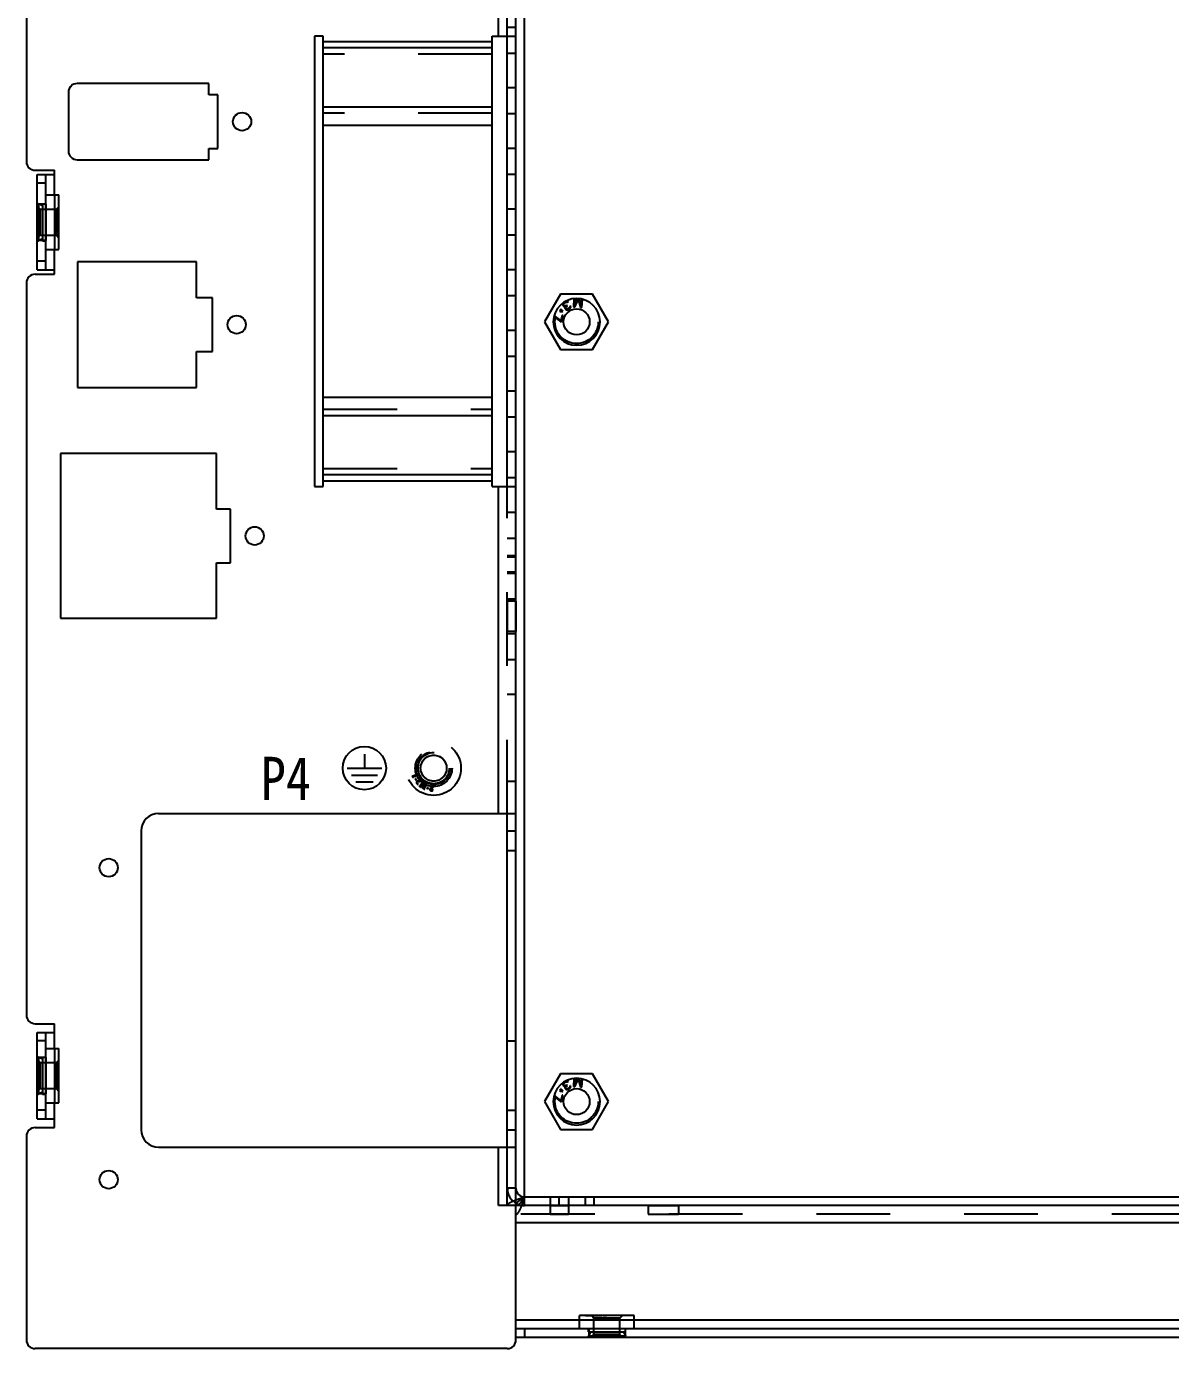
# Model space of a CAD drawing. Header units: millimetres. Extents: x 0 to 8948, y -1340 to 1100.
# Drawn here: x 2684.9 to 2817, y 454.4 to 607.1 of the extents above; entities that cross this region are included whole.
import ezdxf

# ---------------------------------------------------------------- set-up
doc = ezdxf.new("R2010")
doc.units = ezdxf.units.MM
doc.header["$LTSCALE"] = 85.25
doc.linetypes.add('HIDDEN', pattern=[0.2, 0.1, -0.1])
doc.layers.get('0').update_dxf_attribs({"linetype": 'CONTINUOUS'})
for name, color, linetype in [('02___PRT_ALL_AXES', 7, 'CONTINUOUS'), ('03___PRT_ALL_CURVES', 7, 'CONTINUOUS'), ('DEFAULT_2', 8, 'HIDDEN')]:
    doc.layers.add(name, color=color, linetype=linetype)
doc.styles.get("Standard").update_dxf_attribs({"font": 'txt', "width": 0.85})

msp = doc.modelspace()

# ---------------------------------------------------------------- linework, layer by layer
at = {"color": 7, "linetype": 'Continuous'}
for p, q in [((2741.413, 455.448), (2741.413, 709.948)), ((2684.913, 681.948), (2684.913, 591.448)), ((2739.413, 605.948), (2739.413, 679.948)), ((2742.413, 470.948), (2742.413, 679.948)), ((2718.163, 605.948), (2718.163, 553.948)), ((2719.163, 605.948), (2718.163, 605.948)), ((2719.163, 553.948), (2719.163, 605.948)), ((2738.663, 553.948), (2738.663, 605.948)), ((2738.663, 605.948), (2741.413, 605.948)), ((2738.663, 605.276), (2719.163, 605.276)), ((2738.663, 604.569), (2719.163, 604.569)), ((2705.963, 600.468), (2690.763, 600.468)), ((2705.963, 599.168), (2705.963, 600.468)), ((2689.763, 599.468), (2689.763, 592.668)), ((2707.003, 599.168), (2705.963, 599.168)), ((2707.003, 592.968), (2707.003, 599.168)), ((2738.663, 597.741), (2719.163, 597.741)), ((2738.663, 595.62), (2719.163, 595.62)), ((2705.963, 591.668), (2705.963, 592.968)), ((2705.963, 592.968), (2707.003, 592.968)), ((2690.763, 591.668), (2705.963, 591.668)), ((2685.913, 590.448), (2688.163, 590.448)), ((2686.163, 589.948), (2688.163, 589.948)), ((2687.163, 578.948), (2687.163, 589.948)), ((2688.163, 587.598), (2688.163, 590.448)), ((2687.163, 588.948), (2686.163, 588.948)), ((2687.163, 587.598), (2688.663, 587.598)), ((2688.663, 581.298), (2688.663, 587.598)), ((2687.163, 579.948), (2686.163, 579.948)), ((2687.163, 581.298), (2688.663, 581.298)), ((2688.163, 578.448), (2688.163, 581.298)), ((2685.913, 578.448), (2688.163, 578.448)), ((2686.163, 578.948), (2688.163, 578.948)), ((2690.823, 579.888), (2690.823, 565.388)), ((2704.523, 579.888), (2690.823, 579.888)), ((2704.523, 575.738), (2704.523, 579.888)), ((2684.913, 577.448), (2684.913, 492.948)), ((2706.373, 575.738), (2704.523, 575.738)), ((2706.373, 569.538), (2706.373, 575.738)), ((2747.176, 575.329), (2747.099, 575.306)), ((2747.269, 575.336), (2747.176, 575.329)), ((2747.344, 575.332), (2747.269, 575.336)), ((2747.413, 575.298), (2747.344, 575.332)), ((2748.104, 575.63), (2748.036, 574.679)), ((2748.522, 575.646), (2748.176, 574.883)), ((2748.23, 575.642), (2748.176, 574.883)), ((2748.223, 574.666), (2748.598, 575.535)), ((2748.598, 575.535), (2748.846, 574.621)), ((2748.924, 574.829), (2748.689, 575.634)), ((2748.978, 575.588), (2748.924, 574.829)), ((2749.033, 574.608), (2749.101, 575.559)), ((2746.587, 574.231), (2746.44, 574.207)), ((2746.44, 574.207), (2746.446, 574.178)), ((2746.446, 574.178), (2746.622, 574.207)), ((2746.489, 574.351), (2746.465, 574.317)), ((2746.465, 574.317), (2746.587, 574.231)), ((2746.611, 574.265), (2746.489, 574.351)), ((2746.613, 574.416), (2746.584, 574.412)), ((2746.584, 574.412), (2746.611, 574.265)), ((2746.646, 574.241), (2746.613, 574.416)), ((2746.622, 574.207), (2746.655, 574.031)), ((2746.822, 574.27), (2746.646, 574.241)), ((2746.655, 574.031), (2746.684, 574.036)), ((2746.684, 574.036), (2746.657, 574.182)), ((2746.657, 574.182), (2746.779, 574.097)), ((2746.681, 574.216), (2746.827, 574.241)), ((2746.803, 574.131), (2746.681, 574.216)), ((2746.779, 574.097), (2746.803, 574.131)), ((2746.809, 575.01), (2746.806, 574.933)), ((2746.806, 574.933), (2746.821, 574.868)), ((2746.84, 575.078), (2746.809, 575.01)), ((2746.821, 574.868), (2746.865, 574.795)), ((2746.827, 574.241), (2746.822, 574.27)), ((2746.89, 575.158), (2746.84, 575.078)), ((2746.865, 574.795), (2746.927, 574.733)), ((2746.946, 575.215), (2746.89, 575.158)), ((2746.906, 574.969), (2746.92, 575.027)), ((2746.91, 574.922), (2746.906, 574.969)), ((2746.954, 574.849), (2746.91, 574.922)), ((2746.92, 575.027), (2746.945, 575.067)), ((2746.927, 574.733), (2746.995, 574.7)), ((2746.945, 575.067), (2747.023, 575.138)), ((2747.034, 574.797), (2746.954, 574.849)), ((2746.995, 574.7), (2747.106, 574.717)), ((2747.023, 575.138), (2747.13, 575.203)), ((2747.109, 574.793), (2747.034, 574.797)), ((2747.068, 574.619), (2747.065, 574.543)), ((2747.065, 574.543), (2747.091, 574.459)), ((2747.106, 574.717), (2747.068, 574.619)), ((2747.091, 574.459), (2747.113, 574.423)), ((2747.227, 574.839), (2747.109, 574.793)), ((2747.113, 574.423), (2747.175, 574.361)), ((2747.13, 575.203), (2747.23, 575.238)), ((2747.172, 574.607), (2747.186, 574.665)), ((2747.18, 574.513), (2747.172, 574.607)), ((2747.175, 574.361), (2747.29, 574.331)), ((2747.202, 574.477), (2747.18, 574.513)), ((2747.186, 574.665), (2747.271, 574.766)), ((2747.271, 574.443), (2747.202, 574.477)), ((2747.299, 574.882), (2747.227, 574.839)), ((2747.23, 575.238), (2747.277, 575.242)), ((2747.271, 574.766), (2747.343, 574.809)), ((2747.346, 574.439), (2747.271, 574.443)), ((2747.277, 575.242), (2747.335, 575.227)), ((2747.29, 574.331), (2747.383, 574.337)), ((2747.343, 574.809), (2747.299, 574.882)), ((2747.335, 575.227), (2747.375, 575.201)), ((2747.447, 574.475), (2747.346, 574.439)), ((2747.375, 575.201), (2747.464, 575.255)), ((2747.383, 574.337), (2747.519, 574.394)), ((2747.464, 575.255), (2747.413, 575.298)), ((2747.518, 574.517), (2747.447, 574.475)), ((2747.596, 574.589), (2747.518, 574.517)), ((2747.519, 574.394), (2747.555, 574.416)), ((2747.555, 574.416), (2747.669, 574.509)), ((2747.628, 574.658), (2747.596, 574.589)), ((2747.631, 574.734), (2747.628, 574.658)), ((2747.72, 574.788), (2747.631, 574.734)), ((2747.669, 574.509), (2747.718, 574.588)), ((2747.718, 574.588), (2747.746, 574.704)), ((2747.746, 574.704), (2747.72, 574.788)), ((2748.036, 574.679), (2748.223, 574.666)), ((2748.846, 574.621), (2749.033, 574.608)), ((2745.788, 573.579), (2746.569, 572.977)), ((2746.596, 573.099), (2745.819, 573.698)), ((2746.569, 572.977), (2746.672, 572.954)), ((2746.733, 573.709), (2746.596, 573.099)), ((2746.672, 572.954), (2746.836, 573.686)), ((2746.836, 573.686), (2746.733, 573.709)), ((2704.523, 565.388), (2704.523, 569.538)), ((2704.523, 569.538), (2706.373, 569.538)), ((2690.823, 565.388), (2704.523, 565.388)), ((2719.163, 564.276), (2738.663, 564.276)), ((2719.163, 562.155), (2738.663, 562.155)), ((2688.863, 557.748), (2688.863, 538.748)), ((2706.863, 557.748), (2688.863, 557.748)), ((2706.863, 551.348), (2706.863, 557.748)), ((2719.163, 555.327), (2738.663, 555.327)), ((2719.163, 554.62), (2738.663, 554.62)), ((2718.163, 553.948), (2719.163, 553.948)), ((2738.663, 553.948), (2741.413, 553.948)), ((2739.413, 516.198), (2739.413, 553.948)), ((2708.463, 551.348), (2706.863, 551.348)), ((2708.463, 545.148), (2708.463, 551.348)), ((2706.863, 538.748), (2706.863, 545.148)), ((2706.863, 545.148), (2708.463, 545.148)), ((2688.863, 538.748), (2706.863, 538.748)), ((2700.163, 516.198), (2741.413, 516.198)), ((2698.163, 514.198), (2698.163, 479.698)), ((2740.413, 514.198), (2741.413, 514.198)), ((2685.913, 491.948), (2688.163, 491.948)), ((2688.163, 489.098), (2688.163, 491.948)), ((2686.163, 490.948), (2688.163, 490.948)), ((2687.163, 489.948), (2686.163, 489.948)), ((2687.163, 480.948), (2687.163, 490.948)), ((2687.163, 489.098), (2688.663, 489.098)), ((2688.663, 482.798), (2688.663, 489.098)), ((2747.176, 485.329), (2747.099, 485.306)), ((2747.269, 485.336), (2747.176, 485.329)), ((2747.344, 485.332), (2747.269, 485.336)), ((2747.413, 485.298), (2747.344, 485.332)), ((2747.464, 485.255), (2747.413, 485.298)), ((2748.104, 485.63), (2748.036, 484.679)), ((2748.522, 485.646), (2748.176, 484.883)), ((2748.23, 485.642), (2748.176, 484.883)), ((2748.223, 484.666), (2748.598, 485.535)), ((2748.598, 485.535), (2748.846, 484.621)), ((2748.924, 484.829), (2748.689, 485.634)), ((2748.978, 485.588), (2748.924, 484.829)), ((2749.033, 484.608), (2749.101, 485.559)), ((2746.587, 484.231), (2746.44, 484.207)), ((2746.44, 484.207), (2746.446, 484.178)), ((2746.446, 484.178), (2746.622, 484.207)), ((2746.489, 484.351), (2746.465, 484.317)), ((2746.465, 484.317), (2746.587, 484.231)), ((2746.611, 484.265), (2746.489, 484.351)), ((2746.613, 484.416), (2746.584, 484.412)), ((2746.584, 484.412), (2746.611, 484.265)), ((2746.646, 484.241), (2746.613, 484.416)), ((2746.622, 484.207), (2746.655, 484.031)), ((2746.822, 484.27), (2746.646, 484.241)), ((2746.655, 484.031), (2746.684, 484.036)), ((2746.657, 484.182), (2746.779, 484.097)), ((2746.684, 484.036), (2746.657, 484.182)), ((2746.681, 484.216), (2746.827, 484.241)), ((2746.803, 484.131), (2746.681, 484.216)), ((2746.779, 484.097), (2746.803, 484.131)), ((2746.809, 485.01), (2746.806, 484.933)), ((2746.806, 484.933), (2746.821, 484.868)), ((2746.84, 485.078), (2746.809, 485.01)), ((2746.821, 484.868), (2746.865, 484.795)), ((2746.827, 484.241), (2746.822, 484.27)), ((2746.89, 485.158), (2746.84, 485.078)), ((2746.865, 484.795), (2746.927, 484.733)), ((2746.946, 485.215), (2746.89, 485.158)), ((2746.906, 484.969), (2746.92, 485.027)), ((2746.91, 484.922), (2746.906, 484.969)), ((2746.954, 484.849), (2746.91, 484.922)), ((2746.92, 485.027), (2746.945, 485.067)), ((2746.927, 484.733), (2746.995, 484.7)), ((2746.945, 485.067), (2747.023, 485.138)), ((2747.034, 484.797), (2746.954, 484.849)), ((2746.995, 484.7), (2747.106, 484.717)), ((2747.023, 485.138), (2747.13, 485.203)), ((2747.109, 484.793), (2747.034, 484.797)), ((2747.068, 484.619), (2747.065, 484.543)), ((2747.065, 484.543), (2747.091, 484.459)), ((2747.106, 484.717), (2747.068, 484.619)), ((2747.091, 484.459), (2747.113, 484.423)), ((2747.227, 484.839), (2747.109, 484.793)), ((2747.113, 484.423), (2747.175, 484.361)), ((2747.13, 485.203), (2747.23, 485.238)), ((2747.172, 484.607), (2747.186, 484.665)), ((2747.18, 484.513), (2747.172, 484.607)), ((2747.175, 484.361), (2747.29, 484.331)), ((2747.202, 484.477), (2747.18, 484.513)), ((2747.186, 484.665), (2747.271, 484.766)), ((2747.271, 484.443), (2747.202, 484.477)), ((2747.299, 484.882), (2747.227, 484.839)), ((2747.23, 485.238), (2747.277, 485.242)), ((2747.271, 484.766), (2747.343, 484.809)), ((2747.346, 484.439), (2747.271, 484.443)), ((2747.277, 485.242), (2747.335, 485.227)), ((2747.29, 484.331), (2747.383, 484.337)), ((2747.343, 484.809), (2747.299, 484.882)), ((2747.335, 485.227), (2747.375, 485.201)), ((2747.447, 484.475), (2747.346, 484.439)), ((2747.375, 485.201), (2747.464, 485.255)), ((2747.383, 484.337), (2747.519, 484.394)), ((2747.518, 484.517), (2747.447, 484.475)), ((2747.596, 484.589), (2747.518, 484.517)), ((2747.519, 484.394), (2747.555, 484.416)), ((2747.555, 484.416), (2747.669, 484.509)), ((2747.628, 484.658), (2747.596, 484.589)), ((2747.631, 484.734), (2747.628, 484.658)), ((2747.72, 484.788), (2747.631, 484.734)), ((2747.669, 484.509), (2747.718, 484.588)), ((2747.718, 484.588), (2747.746, 484.704)), ((2747.746, 484.704), (2747.72, 484.788)), ((2748.036, 484.679), (2748.223, 484.666)), ((2748.846, 484.621), (2749.033, 484.608)), ((2687.163, 482.798), (2688.663, 482.798)), ((2688.163, 479.948), (2688.163, 482.798)), ((2745.788, 483.579), (2746.569, 482.977)), ((2746.596, 483.099), (2745.819, 483.698)), ((2746.569, 482.977), (2746.672, 482.954)), ((2746.733, 483.709), (2746.596, 483.099)), ((2746.672, 482.954), (2746.836, 483.686)), ((2746.836, 483.686), (2746.733, 483.709)), ((2687.163, 481.948), (2686.163, 481.948)), ((2686.163, 480.948), (2688.163, 480.948)), ((2685.913, 479.948), (2688.163, 479.948)), ((2740.413, 479.698), (2741.413, 479.698)), ((2684.913, 478.948), (2684.913, 455.448)), ((2700.163, 477.698), (2741.413, 477.698)), ((2739.413, 470.948), (2739.413, 477.698)), ((2742.413, 471.948), (3056.413, 471.948)), ((2749.413, 471.948), (2749.413, 470.948)), ((2750.413, 471.948), (2750.413, 470.948)), ((3057.413, 470.948), (2739.413, 470.948)), ((3057.413, 468.948), (2741.413, 468.948)), ((2748.763, 456.748), (2748.763, 458.248)), ((2755.063, 458.248), (2748.763, 458.248)), ((2755.063, 456.748), (2755.063, 458.248)), ((2741.413, 457.748), (2748.763, 457.748)), ((2741.413, 456.748), (3057.413, 456.748)), ((2742.413, 456.748), (2742.413, 455.748)), ((2755.063, 457.748), (2838.763, 457.748)), ((2740.413, 454.448), (2685.913, 454.448))]:
    msp.add_line(p, q, dxfattribs=at)
at = {"color": 3, "linetype": 'Continuous'}
for p, q in [((2740.413, 553.948), (2740.413, 605.948)), ((2686.163, 578.948), (2686.163, 589.948)), ((2740.413, 477.698), (2740.413, 516.198)), ((2686.163, 480.948), (2686.163, 490.948)), ((2741.413, 455.748), (3057.413, 455.748))]:
    msp.add_line(p, q, dxfattribs=at)
at = {"color": 7, "linetype": 'Continuous'}
for centre, radius, start, end in [((2690.763, 599.468), 1, 90, 180), ((2690.763, 592.668), 1, 180, 270), ((2685.913, 591.448), 1, 180, 270), ((2685.913, 577.448), 1, 90, 180), ((2748.413, 572.948), 2.7, 0, 180), ((2700.163, 514.198), 2, 90, 180), ((2685.913, 492.948), 1, 180, 270), ((2748.413, 482.948), 2.7, 0, 180), ((2685.913, 478.948), 1, 90, 180), ((2700.163, 479.698), 2, 180, 270), ((2742.413, 472.948), 1, 180, 270), ((2685.913, 455.448), 1, 180, 270), ((2740.413, 455.448), 1, 270, 0)]:
    msp.add_arc(centre, radius, start, end, dxfattribs=at)
at = {"color": 3, "linetype": 'Continuous'}
msp.add_arc((2742.413, 472.948), 2, 239.86467, 270, dxfattribs=at)
at = {"color": 7, "linetype": 'Continuous'}
for points, knots in [([(2741.413, 470.948), (2741.413, 470.968), (2741.419, 471.051), (2741.451, 471.131), (2741.482, 471.186)], [0, 0, 0, 0, 0.2390557, 1, 1, 1, 1]), ([(2741.413, 470.948), (2741.44, 470.948), (2741.555, 470.959), (2741.661, 471.018), (2741.732, 471.071)], [0, 0, 0, 0, 0.2318764, 1, 1, 1, 1])]:
    msp.add_open_spline(points, degree=3, knots=knots, dxfattribs=at)
at = {"layer": '02___PRT_ALL_AXES', "color": 8, "linetype": 'HIDDEN'}
for p, q in [((2686.163, 586.548), (2686.163, 582.348)), ((2687.163, 586.548), (2686.163, 586.548)), ((2687.163, 586.548), (2687.163, 582.348)), ((2687.163, 582.348), (2686.163, 582.348)), ((2741.413, 543.898), (2740.413, 543.898)), ((2740.413, 540.698), (2740.413, 537.198)), ((2741.413, 540.698), (2740.413, 540.698)), ((2741.413, 540.698), (2741.413, 537.198)), ((2741.413, 537.198), (2740.413, 537.198)), ((2686.163, 488.048), (2686.163, 483.848)), ((2687.163, 488.048), (2686.163, 488.048)), ((2687.163, 488.048), (2687.163, 483.848)), ((2687.163, 483.848), (2686.163, 483.848)), ((2745.363, 471.948), (2745.363, 469.948)), ((2745.363, 471.948), (2747.463, 471.948)), ((2746.413, 470.948), (2746.413, 471.948)), ((2747.463, 471.948), (2747.463, 469.948)), ((2745.363, 470.948), (2747.463, 470.948)), ((2756.663, 470.948), (2756.663, 469.948)), ((2756.663, 470.948), (2760.163, 470.948)), ((2760.163, 470.948), (2760.163, 469.948)), ((2745.363, 469.948), (2747.463, 469.948)), ((2756.663, 469.948), (2760.163, 469.948)), ((2749.813, 456.748), (2749.813, 455.748)), ((2749.813, 456.748), (2754.013, 456.748)), ((2754.013, 456.748), (2754.013, 455.748)), ((2749.813, 455.748), (2754.013, 455.748))]:
    msp.add_line(p, q, dxfattribs=at)
at = {"layer": '02___PRT_ALL_AXES', "color": 7, "linetype": 'Continuous'}
for centre, radius in [((2709.803, 596.068), 1.05), ((2748.413, 572.948), 1.5), ((2709.173, 572.638), 1.05), ((2711.263, 548.248), 1.05), ((2731.913, 521.448), 1.5), ((2694.413, 509.948), 1.05), ((2748.413, 482.948), 1.5), ((2694.413, 473.948), 1.05)]:
    msp.add_circle(centre, radius, dxfattribs=at)
for centre in [(2748.413, 572.948), (2748.413, 482.948)]:
    msp.add_arc(centre, 2.7, 180, 0, dxfattribs=at)
at = {"layer": '03___PRT_ALL_CURVES', "color": 4, "linetype": 'Continuous'}
for p, q in [((2723.913, 523.048), (2723.913, 521.548)), ((2721.913, 521.448), (2725.913, 521.448)), ((2722.413, 520.648), (2725.413, 520.648)), ((2722.913, 519.848), (2724.913, 519.848))]:
    msp.add_line(p, q, dxfattribs=at)
msp.add_circle((2723.913, 521.448), 2.5, dxfattribs=at)
at = {"layer": 'DEFAULT_2', "color": 8, "linetype": 'HIDDEN'}
for p, q in [((2740.413, 605.948), (2740.413, 679.948)), ((2741.413, 606.948), (2740.413, 606.948)), ((2738.663, 603.862), (2719.163, 603.862)), ((2741.413, 603.948), (2740.413, 603.948)), ((2741.413, 599.948), (2740.413, 599.948)), ((2738.663, 597.034), (2719.163, 597.034)), ((2741.413, 596.948), (2740.413, 596.948)), ((2741.413, 592.948), (2740.413, 592.948)), ((2741.413, 589.948), (2740.413, 589.948)), ((2688.163, 587.598), (2688.163, 581.298)), ((2686.193, 586.573), (2686.193, 582.323)), ((2686.193, 586.573), (2686.293, 586.573)), ((2686.493, 585.948), (2686.193, 586.248)), ((2686.293, 586.573), (2686.293, 582.323)), ((2686.783, 586.348), (2686.293, 586.573)), ((2686.783, 586.573), (2686.783, 582.323)), ((2686.783, 586.573), (2687.163, 586.573)), ((2688.363, 585.948), (2688.663, 586.248)), ((2688.643, 585.032), (2688.643, 586.923)), ((2688.643, 586.923), (2688.663, 586.923)), ((2688.643, 586.91), (2688.663, 586.91)), ((2688.663, 586.887), (2688.643, 586.887)), ((2688.643, 586.88), (2688.663, 586.88)), ((2688.663, 586.842), (2688.643, 586.842)), ((2688.643, 586.841), (2688.663, 586.841)), ((2688.663, 586.84), (2688.643, 586.84)), ((2688.643, 586.839), (2688.663, 586.839)), ((2688.643, 586.828), (2688.663, 586.828)), ((2688.663, 586.818), (2688.643, 586.818)), ((2688.643, 586.595), (2688.663, 586.595)), ((2688.643, 586.562), (2688.663, 586.562)), ((2688.643, 586.481), (2688.663, 586.481)), ((2688.643, 586.448), (2688.663, 586.448)), ((2688.643, 586.439), (2688.663, 586.439)), ((2688.643, 586.427), (2688.663, 586.427)), ((2688.663, 586.407), (2688.643, 586.407)), ((2688.643, 586.406), (2688.663, 586.406)), ((2688.643, 586.404), (2688.663, 586.404)), ((2688.643, 586.377), (2688.663, 586.377)), ((2688.643, 586.376), (2688.663, 586.376)), ((2688.643, 586.37), (2688.663, 586.37)), ((2688.643, 586.36), (2688.663, 586.36)), ((2688.663, 586.348), (2688.643, 586.348)), ((2688.643, 586.347), (2688.663, 586.347)), ((2688.643, 586.302), (2688.663, 586.302)), ((2688.643, 586.29), (2688.663, 586.29)), ((2688.643, 586.26), (2688.663, 586.26)), ((2688.643, 586.257), (2688.663, 586.257)), ((2688.663, 586.254), (2688.643, 586.254)), ((2688.643, 586.247), (2688.663, 586.247)), ((2688.643, 586.18), (2688.663, 586.18)), ((2688.663, 586.162), (2688.643, 586.162)), ((2688.643, 586.16), (2688.663, 586.16)), ((2688.643, 586.158), (2688.663, 586.158)), ((2688.663, 586.157), (2688.643, 586.157)), ((2688.663, 586.143), (2688.643, 586.143)), ((2688.643, 586.14), (2688.663, 586.14)), ((2688.643, 586.137), (2688.663, 586.137)), ((2688.643, 586.124), (2688.663, 586.124)), ((2688.643, 586.123), (2688.663, 586.123)), ((2688.643, 586.115), (2688.663, 586.115)), ((2688.643, 586.114), (2688.663, 586.114)), ((2688.643, 586.053), (2688.663, 586.053)), ((2688.643, 586.053), (2688.663, 586.053)), ((2688.663, 586.041), (2688.643, 586.041)), ((2688.643, 586.016), (2688.663, 586.016)), ((2688.643, 586.01), (2688.663, 586.01)), ((2686.493, 585.948), (2686.493, 582.948)), ((2686.493, 585.948), (2688.363, 585.948)), ((2688.363, 585.948), (2688.363, 582.948)), ((2688.643, 585.994), (2688.663, 585.994)), ((2688.643, 585.992), (2688.663, 585.992)), ((2688.663, 585.979), (2688.643, 585.979)), ((2688.643, 585.974), (2688.663, 585.974)), ((2688.643, 585.965), (2688.663, 585.965)), ((2688.643, 585.964), (2688.663, 585.964)), ((2688.643, 585.961), (2688.663, 585.961)), ((2688.643, 585.949), (2688.663, 585.949)), ((2688.663, 585.935), (2688.643, 585.935)), ((2688.643, 585.934), (2688.663, 585.934)), ((2688.643, 585.934), (2688.663, 585.934)), ((2688.663, 585.9), (2688.643, 585.9)), ((2688.643, 585.892), (2688.663, 585.892)), ((2688.643, 585.833), (2688.663, 585.833)), ((2688.663, 585.826), (2688.643, 585.826)), ((2688.643, 585.802), (2688.663, 585.802)), ((2688.643, 585.791), (2688.663, 585.791)), ((2688.663, 585.779), (2688.643, 585.779)), ((2688.643, 585.768), (2688.663, 585.768)), ((2688.643, 585.768), (2688.663, 585.768)), ((2688.643, 585.757), (2688.663, 585.757)), ((2688.643, 585.755), (2688.663, 585.755)), ((2688.643, 585.716), (2688.663, 585.716)), ((2688.643, 585.687), (2688.663, 585.687)), ((2688.643, 585.68), (2688.663, 585.68)), ((2688.643, 585.679), (2688.663, 585.679)), ((2688.663, 585.604), (2688.643, 585.604)), ((2688.643, 585.586), (2688.663, 585.586)), ((2688.643, 585.557), (2688.663, 585.557)), ((2688.643, 585.544), (2688.663, 585.544)), ((2688.663, 585.534), (2688.643, 585.534)), ((2688.643, 585.516), (2688.663, 585.516)), ((2688.663, 585.486), (2688.643, 585.486)), ((2688.643, 585.478), (2688.663, 585.478)), ((2688.663, 585.349), (2688.643, 585.349)), ((2688.643, 585.315), (2688.663, 585.315)), ((2688.643, 585.286), (2688.663, 585.286)), ((2688.643, 585.279), (2688.663, 585.279)), ((2688.643, 585.25), (2688.663, 585.25)), ((2688.643, 585.238), (2688.663, 585.238)), ((2688.643, 585.21), (2688.663, 585.21)), ((2688.643, 585.203), (2688.663, 585.203)), ((2688.643, 585.044), (2688.663, 585.044)), ((2688.643, 585.032), (2688.663, 585.032)), ((2688.643, 584.511), (2688.643, 584.892)), ((2688.663, 584.892), (2688.643, 584.892)), ((2688.643, 584.891), (2688.663, 584.891)), ((2688.643, 584.851), (2688.663, 584.851)), ((2688.663, 584.841), (2688.643, 584.841)), ((2688.643, 584.841), (2688.663, 584.841)), ((2688.643, 584.84), (2688.663, 584.84)), ((2688.643, 584.818), (2688.663, 584.818)), ((2688.663, 584.811), (2688.643, 584.811)), ((2688.643, 584.811), (2688.663, 584.811)), ((2688.643, 584.806), (2688.663, 584.806)), ((2688.643, 584.803), (2688.663, 584.803)), ((2688.643, 584.725), (2688.663, 584.725)), ((2688.643, 584.709), (2688.663, 584.709)), ((2688.643, 584.709), (2688.663, 584.709)), ((2688.643, 584.7), (2688.663, 584.7)), ((2688.643, 584.675), (2688.663, 584.675)), ((2688.643, 584.664), (2688.663, 584.664)), ((2688.643, 584.618), (2688.663, 584.618)), ((2688.643, 584.591), (2688.663, 584.591)), ((2688.643, 584.585), (2688.663, 584.585)), ((2688.643, 584.559), (2688.663, 584.559)), ((2688.643, 584.558), (2688.663, 584.558)), ((2688.643, 584.552), (2688.663, 584.552)), ((2688.643, 584.551), (2688.663, 584.551)), ((2688.663, 584.544), (2688.643, 584.544)), ((2688.643, 584.54), (2688.663, 584.54)), ((2688.643, 584.512), (2688.663, 584.512)), ((2688.643, 584.511), (2688.663, 584.511)), ((2741.413, 585.948), (2740.413, 585.948)), ((2686.493, 582.948), (2686.193, 582.648)), ((2686.193, 582.323), (2686.293, 582.323)), ((2686.783, 582.548), (2686.293, 582.323)), ((2686.493, 582.948), (2688.363, 582.948)), ((2686.783, 582.323), (2687.163, 582.323)), ((2688.363, 582.948), (2688.663, 582.648)), ((2741.413, 582.948), (2740.413, 582.948)), ((2741.413, 578.948), (2740.413, 578.948)), ((2741.413, 575.948), (2740.413, 575.948)), ((2746.566, 576.148), (2744.718, 572.948)), ((2750.261, 576.148), (2746.566, 576.148)), ((2752.108, 572.948), (2750.261, 576.148)), ((2744.718, 572.948), (2746.566, 569.748)), ((2750.261, 569.748), (2752.108, 572.948)), ((2741.413, 571.948), (2740.413, 571.948)), ((2746.566, 569.748), (2750.261, 569.748)), ((2741.413, 568.948), (2740.413, 568.948)), ((2741.413, 564.948), (2740.413, 564.948)), ((2719.163, 562.862), (2738.663, 562.862)), ((2741.413, 561.948), (2740.413, 561.948)), ((2741.413, 557.948), (2740.413, 557.948)), ((2719.163, 556.034), (2738.663, 556.034)), ((2741.413, 554.948), (2740.413, 554.948)), ((2740.413, 516.198), (2740.413, 553.948)), ((2741.413, 550.948), (2740.413, 550.948)), ((2741.413, 547.948), (2740.413, 547.948)), ((2740.413, 545.998), (2741.413, 545.998)), ((2740.413, 545.831), (2741.413, 545.831)), ((2740.413, 544.112), (2741.413, 544.112)), ((2741.413, 543.948), (2740.413, 543.948)), ((2741.413, 540.948), (2740.413, 540.948)), ((2741.413, 536.948), (2740.413, 536.948)), ((2741.413, 533.948), (2740.413, 533.948)), ((2741.413, 529.948), (2740.413, 529.948)), ((2729.451, 520.563), (2729.438, 520.557)), ((2729.474, 520.527), (2729.451, 520.563)), ((2730.002, 520.712), (2729.52, 520.512)), ((2729.533, 520.367), (2729.522, 520.413)), ((2729.543, 520.456), (2729.957, 520.629)), ((2729.957, 520.629), (2729.934, 520.502)), ((2729.934, 520.502), (2729.955, 520.497)), ((2730.013, 520.684), (2730.002, 520.712)), ((2729.519, 520.361), (2729.533, 520.367)), ((2729.799, 520.25), (2729.766, 520.229)), ((2729.766, 520.229), (2729.88, 520.046)), ((2729.913, 520.067), (2729.799, 520.25)), ((2729.88, 520.046), (2729.913, 520.067)), ((2730.107, 519.584), (2730.114, 519.601)), ((2730.204, 519.832), (2730.224, 519.836)), ((2730.246, 519.402), (2730.238, 519.389)), ((2730.32, 519.375), (2730.246, 519.402)), ((2730.582, 519.758), (2730.369, 519.405)), ((2730.382, 519.89), (2730.4, 519.883)), ((2730.426, 519.363), (2730.645, 519.727)), ((2730.469, 519.267), (2730.428, 519.305)), ((2730.461, 519.255), (2730.469, 519.267)), ((2730.535, 519.88), (2730.528, 519.868)), ((2730.528, 519.868), (2730.57, 519.828)), ((2730.645, 519.727), (2730.559, 519.191)), ((2730.559, 519.191), (2731.047, 519.531)), ((2730.606, 519.311), (2730.682, 519.792)), ((2731.012, 519.593), (2730.606, 519.311)), ((2730.681, 519.139), (2730.674, 519.127)), ((2730.758, 519.104), (2730.681, 519.139)), ((2731.047, 519.531), (2730.804, 519.129)), ((2730.827, 519.115), (2731.075, 519.526)), ((2730.883, 519.018), (2730.845, 519.051)), ((2730.875, 519.005), (2730.883, 519.018)), ((2731.075, 519.526), (2731.151, 519.492)), ((2731.123, 519.151), (2731.111, 519.113)), ((2731.111, 519.113), (2731.317, 519.051)), ((2731.329, 519.088), (2731.123, 519.151)), ((2731.151, 519.492), (2731.158, 519.505)), ((2731.317, 519.051), (2731.329, 519.088)), ((2731.55, 519.387), (2731.543, 519.284)), ((2731.543, 519.284), (2731.555, 519.282)), ((2731.822, 518.982), (2731.809, 518.984)), ((2731.817, 518.847), (2731.822, 518.982)), ((2740.413, 519.948), (2741.413, 519.948)), ((2740.413, 511.948), (2741.413, 511.948)), ((2740.413, 489.948), (2741.413, 489.948)), ((2688.163, 489.098), (2688.163, 482.798)), ((2688.643, 486.532), (2688.643, 488.423)), ((2688.643, 488.423), (2688.663, 488.423)), ((2688.643, 488.41), (2688.663, 488.41)), ((2688.663, 488.387), (2688.643, 488.387)), ((2688.643, 488.38), (2688.663, 488.38)), ((2688.663, 488.342), (2688.643, 488.342)), ((2688.643, 488.341), (2688.663, 488.341)), ((2688.663, 488.34), (2688.643, 488.34)), ((2688.643, 488.339), (2688.663, 488.339)), ((2686.193, 488.073), (2686.193, 483.823)), ((2686.193, 488.073), (2686.293, 488.073)), ((2686.493, 487.448), (2686.193, 487.748)), ((2686.293, 488.073), (2686.293, 483.823)), ((2686.783, 487.848), (2686.293, 488.073)), ((2686.493, 487.448), (2686.493, 484.448)), ((2686.493, 487.448), (2688.363, 487.448)), ((2686.783, 488.073), (2686.783, 483.823)), ((2686.783, 488.073), (2687.163, 488.073)), ((2688.363, 487.448), (2688.663, 487.748)), ((2688.363, 487.448), (2688.363, 484.448)), ((2688.643, 488.328), (2688.663, 488.328)), ((2688.663, 488.318), (2688.643, 488.318)), ((2688.643, 488.095), (2688.663, 488.095)), ((2688.643, 488.062), (2688.663, 488.062)), ((2688.643, 487.981), (2688.663, 487.981)), ((2688.643, 487.948), (2688.663, 487.948)), ((2688.643, 487.939), (2688.663, 487.939)), ((2688.643, 487.927), (2688.663, 487.927)), ((2688.663, 487.907), (2688.643, 487.907)), ((2688.643, 487.906), (2688.663, 487.906)), ((2688.643, 487.904), (2688.663, 487.904)), ((2688.643, 487.877), (2688.663, 487.877)), ((2688.643, 487.876), (2688.663, 487.876)), ((2688.643, 487.87), (2688.663, 487.87)), ((2688.643, 487.86), (2688.663, 487.86)), ((2688.663, 487.848), (2688.643, 487.848)), ((2688.643, 487.847), (2688.663, 487.847)), ((2688.643, 487.802), (2688.663, 487.802)), ((2688.643, 487.79), (2688.663, 487.79)), ((2688.643, 487.76), (2688.663, 487.76)), ((2688.643, 487.757), (2688.663, 487.757)), ((2688.663, 487.754), (2688.643, 487.754)), ((2688.643, 487.747), (2688.663, 487.747)), ((2688.643, 487.68), (2688.663, 487.68)), ((2688.663, 487.662), (2688.643, 487.662)), ((2688.643, 487.66), (2688.663, 487.66)), ((2688.643, 487.658), (2688.663, 487.658)), ((2688.663, 487.657), (2688.643, 487.657)), ((2688.663, 487.643), (2688.643, 487.643)), ((2688.643, 487.64), (2688.663, 487.64)), ((2688.643, 487.637), (2688.663, 487.637)), ((2688.643, 487.624), (2688.663, 487.624)), ((2688.643, 487.623), (2688.663, 487.623)), ((2688.643, 487.615), (2688.663, 487.615)), ((2688.643, 487.614), (2688.663, 487.614)), ((2688.643, 487.553), (2688.663, 487.553)), ((2688.643, 487.553), (2688.663, 487.553)), ((2688.663, 487.541), (2688.643, 487.541)), ((2688.643, 487.516), (2688.663, 487.516)), ((2688.643, 487.51), (2688.663, 487.51)), ((2688.643, 487.494), (2688.663, 487.494)), ((2688.643, 487.492), (2688.663, 487.492)), ((2688.663, 487.479), (2688.643, 487.479)), ((2688.643, 487.474), (2688.663, 487.474)), ((2688.643, 487.465), (2688.663, 487.465)), ((2688.643, 487.464), (2688.663, 487.464)), ((2688.643, 487.461), (2688.663, 487.461)), ((2688.643, 487.449), (2688.663, 487.449)), ((2688.663, 487.435), (2688.643, 487.435)), ((2688.643, 487.434), (2688.663, 487.434)), ((2688.643, 487.434), (2688.663, 487.434)), ((2688.663, 487.4), (2688.643, 487.4)), ((2688.643, 487.392), (2688.663, 487.392)), ((2688.643, 487.333), (2688.663, 487.333)), ((2688.663, 487.326), (2688.643, 487.326)), ((2688.643, 487.302), (2688.663, 487.302)), ((2688.643, 487.291), (2688.663, 487.291)), ((2688.663, 487.279), (2688.643, 487.279)), ((2688.643, 487.268), (2688.663, 487.268)), ((2688.643, 487.268), (2688.663, 487.268)), ((2688.643, 487.257), (2688.663, 487.257)), ((2688.643, 487.255), (2688.663, 487.255)), ((2688.643, 487.216), (2688.663, 487.216)), ((2688.643, 487.187), (2688.663, 487.187)), ((2688.643, 487.18), (2688.663, 487.18)), ((2688.643, 487.179), (2688.663, 487.179)), ((2688.663, 487.104), (2688.643, 487.104)), ((2688.643, 487.086), (2688.663, 487.086)), ((2688.643, 487.057), (2688.663, 487.057)), ((2688.643, 487.044), (2688.663, 487.044)), ((2688.663, 487.034), (2688.643, 487.034)), ((2688.643, 487.016), (2688.663, 487.016)), ((2688.663, 486.986), (2688.643, 486.986)), ((2688.643, 486.978), (2688.663, 486.978)), ((2688.663, 486.849), (2688.643, 486.849)), ((2688.643, 486.815), (2688.663, 486.815)), ((2688.643, 486.786), (2688.663, 486.786)), ((2688.643, 486.779), (2688.663, 486.779)), ((2688.643, 486.75), (2688.663, 486.75)), ((2688.643, 486.738), (2688.663, 486.738)), ((2688.643, 486.71), (2688.663, 486.71)), ((2688.643, 486.703), (2688.663, 486.703)), ((2688.643, 486.544), (2688.663, 486.544)), ((2688.643, 486.532), (2688.663, 486.532)), ((2688.643, 486.011), (2688.643, 486.392)), ((2688.663, 486.392), (2688.643, 486.392)), ((2688.643, 486.391), (2688.663, 486.391)), ((2688.643, 486.351), (2688.663, 486.351)), ((2688.663, 486.341), (2688.643, 486.341)), ((2688.643, 486.341), (2688.663, 486.341)), ((2688.643, 486.34), (2688.663, 486.34)), ((2688.643, 486.318), (2688.663, 486.318)), ((2688.663, 486.311), (2688.643, 486.311)), ((2688.643, 486.311), (2688.663, 486.311)), ((2688.643, 486.306), (2688.663, 486.306)), ((2688.643, 486.303), (2688.663, 486.303)), ((2688.643, 486.225), (2688.663, 486.225)), ((2688.643, 486.209), (2688.663, 486.209)), ((2688.643, 486.209), (2688.663, 486.209)), ((2688.643, 486.2), (2688.663, 486.2)), ((2688.643, 486.175), (2688.663, 486.175)), ((2688.643, 486.164), (2688.663, 486.164)), ((2688.643, 486.118), (2688.663, 486.118)), ((2688.643, 486.091), (2688.663, 486.091)), ((2688.643, 486.085), (2688.663, 486.085)), ((2688.643, 486.059), (2688.663, 486.059)), ((2688.643, 486.058), (2688.663, 486.058)), ((2688.643, 486.052), (2688.663, 486.052)), ((2688.643, 486.051), (2688.663, 486.051)), ((2688.663, 486.044), (2688.643, 486.044)), ((2688.643, 486.04), (2688.663, 486.04)), ((2688.643, 486.012), (2688.663, 486.012)), ((2688.643, 486.011), (2688.663, 486.011)), ((2746.566, 486.148), (2744.718, 482.948)), ((2750.261, 486.148), (2746.566, 486.148)), ((2752.108, 482.948), (2750.261, 486.148)), ((2686.493, 484.448), (2686.193, 484.148)), ((2686.193, 483.823), (2686.293, 483.823)), ((2686.783, 484.048), (2686.293, 483.823)), ((2686.493, 484.448), (2688.363, 484.448)), ((2686.783, 483.823), (2687.163, 483.823)), ((2688.363, 484.448), (2688.663, 484.148)), ((2744.718, 482.948), (2746.566, 479.748)), ((2750.261, 479.748), (2752.108, 482.948)), ((2740.413, 481.948), (2741.413, 481.948)), ((2746.566, 479.748), (2750.261, 479.748)), ((2740.413, 470.948), (2740.413, 477.698)), ((2741.413, 472.948), (2740.413, 472.948)), ((3057.413, 469.948), (2741.413, 469.948)), ((2749.438, 458.228), (2749.438, 458.248)), ((2751.329, 458.228), (2749.438, 458.228)), ((2749.451, 458.228), (2749.451, 458.248)), ((2749.474, 458.248), (2749.474, 458.228)), ((2749.481, 458.228), (2749.481, 458.248)), ((2749.519, 458.248), (2749.519, 458.228)), ((2749.52, 458.228), (2749.52, 458.248)), ((2749.521, 458.248), (2749.521, 458.228)), ((2749.522, 458.228), (2749.522, 458.248)), ((2749.533, 458.228), (2749.533, 458.248)), ((2749.543, 458.248), (2749.543, 458.228)), ((2749.766, 458.228), (2749.766, 458.248)), ((2749.799, 458.228), (2749.799, 458.248)), ((2749.88, 458.228), (2749.88, 458.248)), ((2749.913, 458.228), (2749.913, 458.248)), ((2749.922, 458.248), (2749.922, 458.228)), ((2749.934, 458.228), (2749.934, 458.248)), ((2749.954, 458.248), (2749.954, 458.228)), ((2749.955, 458.228), (2749.955, 458.248)), ((2749.957, 458.228), (2749.957, 458.248)), ((2749.984, 458.228), (2749.984, 458.248)), ((2749.985, 458.228), (2749.985, 458.248)), ((2749.991, 458.228), (2749.991, 458.248)), ((2750.002, 458.228), (2750.002, 458.248)), ((2750.013, 458.248), (2750.013, 458.228)), ((2750.014, 458.228), (2750.014, 458.248)), ((2750.059, 458.228), (2750.059, 458.248)), ((2750.071, 458.228), (2750.071, 458.248)), ((2750.101, 458.228), (2750.101, 458.248)), ((2750.105, 458.228), (2750.105, 458.248)), ((2750.107, 458.228), (2750.107, 458.248)), ((2750.413, 457.948), (2750.113, 458.248)), ((2750.114, 458.228), (2750.114, 458.248)), ((2750.181, 458.228), (2750.181, 458.248)), ((2750.199, 458.248), (2750.199, 458.228)), ((2750.201, 458.228), (2750.201, 458.248)), ((2750.203, 458.228), (2750.203, 458.248)), ((2750.204, 458.248), (2750.204, 458.228)), ((2750.218, 458.248), (2750.218, 458.228)), ((2750.221, 458.228), (2750.221, 458.248)), ((2750.224, 458.228), (2750.224, 458.248)), ((2750.237, 458.228), (2750.237, 458.248)), ((2750.238, 458.228), (2750.238, 458.248)), ((2750.246, 458.228), (2750.246, 458.248)), ((2750.247, 458.228), (2750.247, 458.248)), ((2750.308, 458.228), (2750.308, 458.248)), ((2750.309, 458.228), (2750.309, 458.248)), ((2750.32, 458.248), (2750.32, 458.228)), ((2750.345, 458.228), (2750.345, 458.248)), ((2750.351, 458.228), (2750.351, 458.248)), ((2750.367, 458.228), (2750.367, 458.248)), ((2750.369, 458.228), (2750.369, 458.248)), ((2750.382, 458.248), (2750.382, 458.228)), ((2750.387, 458.228), (2750.387, 458.248)), ((2750.396, 458.228), (2750.396, 458.248)), ((2750.397, 458.228), (2750.397, 458.248)), ((2750.4, 458.228), (2750.4, 458.248)), ((2750.412, 458.228), (2750.412, 458.248)), ((2750.413, 456.078), (2750.413, 457.948)), ((2753.413, 457.948), (2750.413, 457.948)), ((2750.426, 458.248), (2750.426, 458.228)), ((2750.427, 458.228), (2750.427, 458.248)), ((2750.428, 458.228), (2750.428, 458.248)), ((2750.461, 458.248), (2750.461, 458.228)), ((2750.469, 458.228), (2750.469, 458.248)), ((2750.528, 458.228), (2750.528, 458.248)), ((2750.535, 458.248), (2750.535, 458.228)), ((2750.559, 458.228), (2750.559, 458.248)), ((2750.57, 458.228), (2750.57, 458.248)), ((2750.582, 458.248), (2750.582, 458.228)), ((2750.593, 458.228), (2750.593, 458.248)), ((2750.594, 458.228), (2750.594, 458.248)), ((2750.604, 458.228), (2750.604, 458.248)), ((2750.606, 458.228), (2750.606, 458.248)), ((2750.645, 458.228), (2750.645, 458.248)), ((2750.674, 458.228), (2750.674, 458.248)), ((2750.681, 458.228), (2750.681, 458.248)), ((2750.682, 458.228), (2750.682, 458.248)), ((2750.758, 458.248), (2750.758, 458.228)), ((2750.776, 458.228), (2750.776, 458.248)), ((2750.804, 458.228), (2750.804, 458.248)), ((2750.817, 458.248), (2750.817, 458.228)), ((2750.827, 458.248), (2750.827, 458.228)), ((2750.845, 458.228), (2750.845, 458.248)), ((2750.875, 458.248), (2750.875, 458.228)), ((2750.883, 458.228), (2750.883, 458.248)), ((2751.012, 458.248), (2751.012, 458.228)), ((2751.047, 458.228), (2751.047, 458.248)), ((2751.075, 458.228), (2751.075, 458.248)), ((2751.082, 458.228), (2751.082, 458.248)), ((2751.111, 458.228), (2751.111, 458.248)), ((2751.123, 458.228), (2751.123, 458.248)), ((2751.151, 458.228), (2751.151, 458.248)), ((2751.158, 458.228), (2751.158, 458.248)), ((2751.317, 458.228), (2751.317, 458.248)), ((2751.329, 458.228), (2751.329, 458.248)), ((2751.469, 458.248), (2751.469, 458.228)), ((2751.85, 458.228), (2751.469, 458.228)), ((2751.47, 458.228), (2751.47, 458.248)), ((2751.51, 458.228), (2751.51, 458.248)), ((2751.52, 458.228), (2751.52, 458.248)), ((2751.521, 458.248), (2751.521, 458.228)), ((2751.521, 458.228), (2751.521, 458.248)), ((2751.543, 458.228), (2751.543, 458.248)), ((2751.55, 458.228), (2751.55, 458.248)), ((2751.55, 458.248), (2751.55, 458.228)), ((2751.555, 458.228), (2751.555, 458.248)), ((2751.558, 458.228), (2751.558, 458.248)), ((2751.636, 458.228), (2751.636, 458.248)), ((2751.652, 458.228), (2751.652, 458.248)), ((2751.652, 458.228), (2751.652, 458.248)), ((2751.662, 458.228), (2751.662, 458.248)), ((2751.686, 458.228), (2751.686, 458.248)), ((2751.698, 458.228), (2751.698, 458.248)), ((2751.743, 458.228), (2751.743, 458.248)), ((2751.77, 458.228), (2751.77, 458.248)), ((2751.777, 458.228), (2751.777, 458.248)), ((2751.802, 458.228), (2751.802, 458.248)), ((2751.803, 458.228), (2751.803, 458.248)), ((2751.809, 458.228), (2751.809, 458.248)), ((2751.811, 458.228), (2751.811, 458.248)), ((2751.817, 458.248), (2751.817, 458.228)), ((2751.822, 458.228), (2751.822, 458.248)), ((2751.849, 458.228), (2751.849, 458.248)), ((2751.85, 458.228), (2751.85, 458.248)), ((2753.413, 457.948), (2753.713, 458.248)), ((2753.413, 456.078), (2753.413, 457.948)), ((2748.763, 457.748), (2755.063, 457.748)), ((2749.788, 456.368), (2749.788, 456.748)), ((2749.788, 456.368), (2754.038, 456.368)), ((2750.013, 456.368), (2749.788, 455.878)), ((2753.813, 456.368), (2754.038, 455.878)), ((2754.038, 456.368), (2754.038, 456.748)), ((2749.788, 455.778), (2749.788, 455.878)), ((2754.038, 455.878), (2749.788, 455.878)), ((2749.788, 455.778), (2754.038, 455.778)), ((2750.413, 456.078), (2750.113, 455.778)), ((2753.413, 456.078), (2750.413, 456.078)), ((2753.413, 456.078), (2753.713, 455.778)), ((2754.038, 455.778), (2754.038, 455.878))]:
    msp.add_line(p, q, dxfattribs=at)
for centre, radius in [((2748.413, 572.948), 2.5), ((2731.913, 521.448), 3.15), ((2731.913, 521.448), 2.125), ((2731.913, 521.448), 1.9), ((2731.913, 521.448), 1.8), ((2731.913, 521.448), 1.5), ((2748.413, 482.948), 2.5)]:
    msp.add_circle(centre, radius, dxfattribs=at)
for centre, radius, start, end in [((2731.346, 521.066), 1.438, 238.91018, 242.46337), ((2742.413, 472.948), 2, 180, 239.86467)]:
    msp.add_arc(centre, radius, start, end, dxfattribs=at)
for points in [[(2729.438, 520.557), (2729.452, 520.529), (2729.466, 520.496), (2729.481, 520.46)], [(2729.52, 520.512), (2729.5, 520.504), (2729.486, 520.508), (2729.474, 520.527)], [(2729.481, 520.46), (2729.496, 520.423), (2729.509, 520.39), (2729.519, 520.361)], [(2729.522, 520.413), (2729.517, 520.434), (2729.524, 520.449), (2729.543, 520.456)], [(2729.955, 520.497), (2729.964, 520.546), (2729.984, 520.608), (2730.013, 520.684)], [(2729.922, 519.805), (2729.92, 519.747), (2729.941, 519.694), (2729.984, 519.646)], [(2729.991, 519.952), (2729.947, 519.912), (2729.924, 519.863), (2729.922, 519.805)], [(2729.985, 519.675), (2729.961, 519.702), (2729.95, 519.736), (2729.955, 519.779)], [(2729.955, 519.779), (2729.96, 519.821), (2729.98, 519.858), (2730.014, 519.889)], [(2729.984, 519.646), (2730.012, 519.615), (2730.037, 519.595), (2730.059, 519.585)], [(2730.071, 519.636), (2730.03, 519.644), (2730.001, 519.657), (2729.985, 519.675)], [(2730.101, 519.997), (2730.062, 519.997), (2730.025, 519.982), (2729.991, 519.952)], [(2730.014, 519.889), (2730.043, 519.915), (2730.073, 519.929), (2730.105, 519.932)], [(2730.059, 519.585), (2730.081, 519.575), (2730.097, 519.575), (2730.107, 519.584)], [(2730.107, 519.621), (2730.1, 519.628), (2730.088, 519.633), (2730.071, 519.636)], [(2730.201, 519.944), (2730.174, 519.978), (2730.141, 519.996), (2730.101, 519.997)], [(2730.105, 519.932), (2730.136, 519.935), (2730.162, 519.925), (2730.181, 519.904)], [(2730.114, 519.601), (2730.114, 519.609), (2730.112, 519.615), (2730.107, 519.621)], [(2730.181, 519.904), (2730.196, 519.887), (2730.203, 519.863), (2730.204, 519.832)], [(2730.203, 520.046), (2730.198, 520.019), (2730.197, 519.986), (2730.201, 519.944)], [(2730.237, 520.11), (2730.219, 520.094), (2730.208, 520.072), (2730.203, 520.046)], [(2730.221, 519.888), (2730.213, 519.97), (2730.221, 520.022), (2730.247, 520.045)], [(2730.224, 519.836), (2730.224, 519.852), (2730.223, 519.869), (2730.221, 519.888)], [(2730.308, 520.126), (2730.278, 520.131), (2730.254, 520.125), (2730.237, 520.11)], [(2730.238, 519.389), (2730.289, 519.361), (2730.327, 519.339), (2730.351, 519.324)], [(2730.247, 520.045), (2730.265, 520.062), (2730.286, 520.068), (2730.309, 520.066)], [(2730.387, 520.083), (2730.364, 520.108), (2730.338, 520.122), (2730.308, 520.126)], [(2730.309, 520.066), (2730.33, 520.064), (2730.35, 520.054), (2730.367, 520.036)], [(2730.345, 519.375), (2730.339, 519.371), (2730.33, 519.371), (2730.32, 519.375)], [(2730.369, 519.405), (2730.359, 519.389), (2730.352, 519.378), (2730.345, 519.375)], [(2730.351, 519.324), (2730.384, 519.305), (2730.42, 519.282), (2730.461, 519.255)], [(2730.367, 520.036), (2730.383, 520.018), (2730.392, 519.995), (2730.396, 519.969)], [(2730.396, 519.969), (2730.4, 519.943), (2730.395, 519.917), (2730.382, 519.89)], [(2730.427, 519.993), (2730.425, 520.024), (2730.412, 520.055), (2730.387, 520.083)], [(2730.4, 519.883), (2730.42, 519.924), (2730.429, 519.961), (2730.427, 519.993)], [(2730.412, 519.33), (2730.412, 519.337), (2730.416, 519.348), (2730.426, 519.363)], [(2730.428, 519.305), (2730.417, 519.314), (2730.412, 519.323), (2730.412, 519.33)], [(2730.604, 519.835), (2730.579, 519.85), (2730.556, 519.865), (2730.535, 519.88)], [(2730.57, 519.828), (2730.584, 519.816), (2730.591, 519.805), (2730.593, 519.796)], [(2730.593, 519.796), (2730.595, 519.786), (2730.591, 519.773), (2730.582, 519.758)], [(2730.674, 519.127), (2730.706, 519.11), (2730.74, 519.09), (2730.776, 519.069)], [(2730.804, 519.129), (2730.789, 519.104), (2730.774, 519.096), (2730.758, 519.104)], [(2730.776, 519.069), (2730.802, 519.053), (2730.836, 519.031), (2730.875, 519.005)], [(2730.817, 519.085), (2730.816, 519.092), (2730.819, 519.103), (2730.827, 519.115)], [(2730.845, 519.051), (2730.828, 519.067), (2730.818, 519.078), (2730.817, 519.085)], [(2731.082, 519.547), (2731.048, 519.568), (2731.024, 519.583), (2731.012, 519.593)], [(2731.158, 519.505), (2731.149, 519.508), (2731.123, 519.522), (2731.082, 519.547)], [(2731.47, 519.012), (2731.465, 518.961), (2731.478, 518.918), (2731.51, 518.883)], [(2731.52, 519.107), (2731.492, 519.087), (2731.475, 519.055), (2731.47, 519.012)], [(2731.51, 518.883), (2731.542, 518.849), (2731.589, 518.828), (2731.652, 518.821)], [(2731.55, 518.889), (2731.528, 518.912), (2731.518, 518.939), (2731.521, 518.969)], [(2731.652, 519.171), (2731.592, 519.148), (2731.547, 519.126), (2731.52, 519.107)], [(2731.521, 518.969), (2731.524, 518.995), (2731.536, 519.017), (2731.558, 519.032)], [(2731.686, 519.413), (2731.633, 519.418), (2731.588, 519.41), (2731.55, 519.387)], [(2731.636, 518.848), (2731.601, 518.851), (2731.572, 518.865), (2731.55, 518.889)], [(2731.555, 519.282), (2731.581, 519.359), (2731.629, 519.394), (2731.698, 519.387)], [(2731.558, 519.032), (2731.58, 519.048), (2731.614, 519.066), (2731.662, 519.084)], [(2731.743, 518.879), (2731.709, 518.854), (2731.674, 518.844), (2731.636, 518.848)], [(2731.77, 519.228), (2731.75, 519.213), (2731.711, 519.194), (2731.652, 519.171)], [(2731.662, 519.084), (2731.728, 519.11), (2731.775, 519.135), (2731.803, 519.159)], [(2731.811, 519.357), (2731.781, 519.388), (2731.739, 519.407), (2731.686, 519.413)], [(2731.698, 519.387), (2731.73, 519.383), (2731.757, 519.37), (2731.777, 519.35)], [(2731.809, 518.984), (2731.799, 518.939), (2731.777, 518.905), (2731.743, 518.879)], [(2731.802, 519.281), (2731.8, 519.261), (2731.79, 519.243), (2731.77, 519.228)], [(2731.777, 519.35), (2731.797, 519.329), (2731.805, 519.306), (2731.802, 519.281)], [(2731.803, 519.159), (2731.83, 519.183), (2731.845, 519.212), (2731.849, 519.246)], [(2731.849, 519.246), (2731.853, 519.289), (2731.841, 519.326), (2731.811, 519.357)], [(2731.652, 518.821), (2731.711, 518.815), (2731.766, 518.824), (2731.817, 518.847)]]:
    msp.add_open_spline(points, degree=3, dxfattribs=at)
for points, knots in [([(2740.413, 470.948), (2740.413, 471.046), (2740.544, 471.198), (2740.763, 471.335), (2741.124, 471.513), (2741.681, 471.714), (2742.157, 471.867), (2742.413, 471.948)], [0, 0, 0, 0, 0.1275582, 0.2247905, 0.3461005, 0.6491201, 1, 1, 1, 1]), ([(2741.413, 469.948), (2741.511, 469.948), (2741.663, 470.079), (2741.8, 470.298), (2741.978, 470.659), (2742.179, 471.215), (2742.332, 471.692), (2742.413, 471.948)], [0, 0, 0, 0, 0.1275582, 0.2247905, 0.3461005, 0.6491201, 1, 1, 1, 1]), ([(2741.482, 471.186), (2741.57, 471.339), (2741.884, 471.613), (2742.222, 471.826), (2742.413, 471.948)], [0, 0, 0, 0, 0.4377516, 1, 1, 1, 1]), ([(2741.732, 471.071), (2741.865, 471.172), (2742.106, 471.463), (2742.303, 471.776), (2742.413, 471.948)], [0, 0, 0, 0, 0.449748, 1, 1, 1, 1])]:
    msp.add_open_spline(points, degree=3, knots=knots, dxfattribs=at)

# ---------------------------------------------------------------- texts
at = {"color": 2, "linetype": 'Continuous', "insert": (2711.965, 522.753), "char_height": 5, "width": 8.5, "attachment_point": 1, "line_spacing_factor": 0.9}
msp.add_mtext('P4', dxfattribs=at)

doc.saveas('drawing.dxf')
